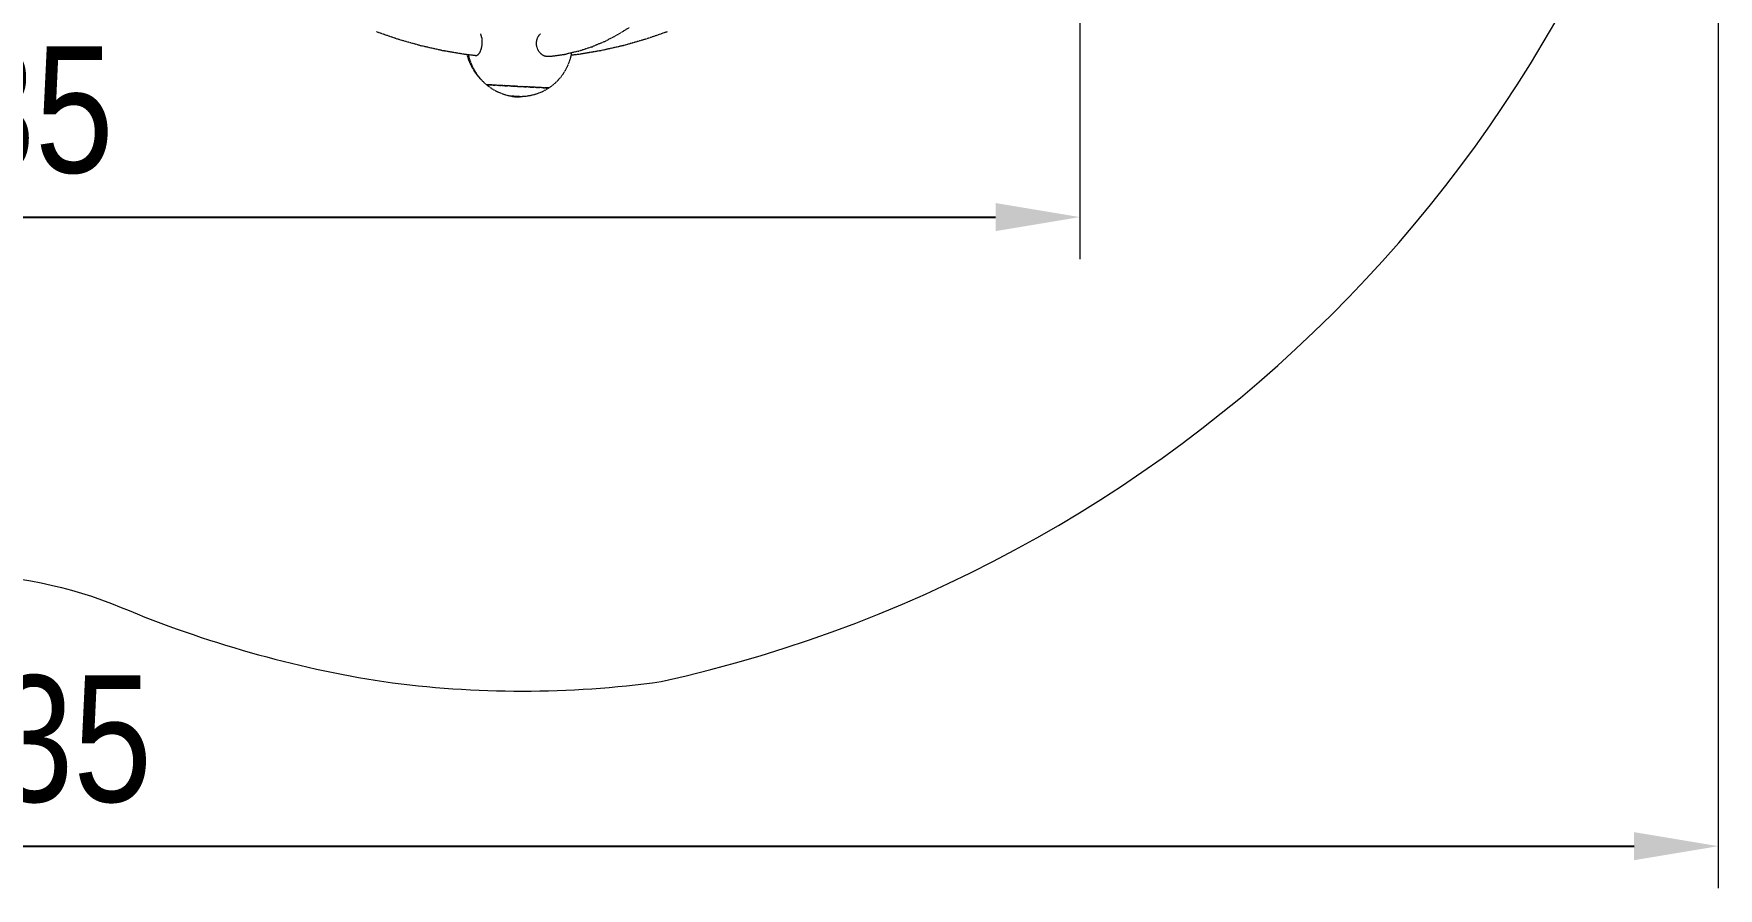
# Model space of a CAD drawing. Header units: millimetres. Extents: x -4710 to 4801, y -2494 to 3533.
# Drawn here: x 801 to 4801, y -2494 to -465 of the extents above; entities that cross this region are included whole.
import ezdxf

# ---------------------------------------------------------------- set-up
doc = ezdxf.new("R2010")
doc.units = ezdxf.units.MM
doc.linetypes.add('HIDDEN', pattern=[1.905, 1.27, -0.635])
for name, color, linetype in [('DIKOM_ЗОНА', 90, 'Continuous'), ('DIKOM_ОБЪЕКТ', 7, 'Continuous'), ('DIKOM_РАЗМЕР_ЗОНА', 7, 'Continuous'), ('DIKOM_РАЗМЕР_ОБЪЕКТА', 7, 'Continuous')]:
    doc.layers.add(name, color=color, linetype=linetype)
doc.styles.add('style1', font='arialbd.ttf', dxfattribs={"width": 0.8})
doc.dimstyles.new('1-50', dxfattribs={"dimtxt": 300, "dimasz": 200, "dimexe": 100, "dimexo": 0, "dimgap": 100, "dimtad": 1, "dimtxsty": 'style1', "dimcen": 200, "dimclrd": 7, "dimclre": 7, "dimclrt": 7, "dimadec": 1, "dimazin": 2, "dimtfac": 1, "dimtmove": 0, "dimatfit": 2, "dimfxl": 0, "dimlwd": 25, "dimlwe": 18, "dimarcsym": 0})

# ---------------------------------------------------------------- blocks, each defined once
blk = doc.blocks.new('*D0')
at = {"layer": 'Defpoints', "color": 0, "transparency": 16777216}
for p in [(-2049.2, 763.9), (3285.4, 750.1), (3285.4, -900.8)]:
    blk.add_point(p, dxfattribs=at)
at = {"layer": 'DIKOM_РАЗМЕР_ОБЪЕКТА', "color": 7, "lineweight": 18, "transparency": 16777216}
for p, q in [((-2049.2, 763.9), (-2049.2, -1000.8)), ((3285.4, 750.1), (3285.4, -1000.8))]:
    blk.add_line(p, q, dxfattribs=at)
at = {"layer": 'DIKOM_РАЗМЕР_ОБЪЕКТА', "color": 7, "lineweight": 25, "transparency": 16777216}
blk.add_line((-1849.2, -900.8), (3085.4, -900.8), dxfattribs=at)
at = {"layer": 'DIKOM_РАЗМЕР_ОБЪЕКТА', "color": 7, "transparency": 16777216}
for points in [[(-1849.2, -867.5), (-1849.2, -934.2), (-2049.2, -900.8)], [(3085.4, -867.5), (3085.4, -934.2), (3285.4, -900.8)]]:
    blk.add_solid(points, dxfattribs=at)
at = {"layer": 'DIKOM_РАЗМЕР_ОБЪЕКТА', "color": 7, "transparency": 16777216, "insert": (618.1, -647.6), "char_height": 300, "attachment_point": 5, "style": 'style1'}
blk.add_mtext('{\\fArial|b0|i0|c204|p34;5335}', dxfattribs=at)
blk = doc.blocks.new('*D2')
at = {"layer": 'Defpoints', "color": 0, "transparency": 16777216}
for p in [(-3555.3, 756.3), (4801.3, 756.3), (4801.3, -2394.4)]:
    blk.add_point(p, dxfattribs=at)
at = {"layer": 'DIKOM_РАЗМЕР_ЗОНА', "color": 7, "lineweight": 18, "transparency": 16777216}
for p, q in [((-3555.3, 756.3), (-3555.3, -2494.4)), ((4801.3, 756.3), (4801.3, -2494.4))]:
    blk.add_line(p, q, dxfattribs=at)
at = {"layer": 'DIKOM_РАЗМЕР_ЗОНА', "color": 7, "lineweight": 25, "transparency": 16777216}
blk.add_line((-3355.3, -2394.4), (4601.3, -2394.4), dxfattribs=at)
at = {"layer": 'DIKOM_РАЗМЕР_ЗОНА', "color": 7, "transparency": 16777216}
for points in [[(-3355.3, -2361.1), (-3355.3, -2427.8), (-3555.3, -2394.4)], [(4601.3, -2361.1), (4601.3, -2427.8), (4801.3, -2394.4)]]:
    blk.add_solid(points, dxfattribs=at)
at = {"layer": 'DIKOM_РАЗМЕР_ЗОНА', "color": 7, "transparency": 16777216, "insert": (709.1, -2141.2), "char_height": 300, "attachment_point": 5, "style": 'style1'}
blk.add_mtext('{\\fArial|b0|i0|c204|p34;8335}', dxfattribs=at)

msp = doc.modelspace()

# ---------------------------------------------------------------- linework, layer by layer
at = {"layer": 'DIKOM_ЗОНА', "color": 3, "lineweight": 15}
msp.add_lwpolyline([(4784.014, 570.156, 0.09387458), (4783.602, 942.374, 0.29958044), (2291.139, 3510.482, 0.06874239), (1632.505, 3510.482, 0.06059), (1009.06, 3334.362, -0.20081277), (236.945, 3334.362, 0.06059), (-386.5, 3510.482, 0.06874239), (-1045.134, 3510.482, 0.29958044), (-3537.597, 942.374, 0.09387458), (-3538.009, 570.156, 0.30023222), (-1045.134, -2003.615, 0.06874239), (-386.5, -2003.615, 0.06059), (236.945, -1827.494, -0.20081277), (1009.06, -1827.494, 0.06059), (1632.505, -2003.615, 0.06874239), (2291.139, -2003.615, 0.30023222)], format="xyb", close=True, dxfattribs=at)
at = {"layer": 'DIKOM_ОБЪЕКТ', "color": 7, "linetype": 'HIDDEN', "lineweight": 15}
for p, q in [((1666.404, -478.733), (1615.085, -461.05)), ((1718.403, -493.533), (1666.404, -478.733)), ((1861.988, -465.486), (1862.33, -466.175)), ((1862.574, -466.629), (1862.33, -466.175)), ((1862.911, -467.42), (1862.574, -466.629)), ((1863.439, -468.66), (1862.911, -467.42)), ((1863.72, -469.515), (1863.439, -468.66)), ((1864.156, -470.838), (1863.72, -469.515)), ((1864.302, -471.44), (1864.155, -470.838)), ((1864.376, -471.747), (1864.302, -471.44)), ((1864.612, -472.714), (1864.376, -471.747)), ((1864.737, -473.146), (1864.612, -472.714)), ((1864.826, -473.568), (1864.737, -473.146)), ((1864.827, -473.569), (1864.953, -474.11)), ((1864.953, -474.11), (1865.297, -475.579)), ((1865.297, -475.579), (1865.458, -476.589)), ((1865.458, -476.589), (1865.698, -478.103)), ((1865.791, -479.147), (1865.698, -478.103)), ((1865.997, -480.704), (1865.799, -479.232)), ((1996.229, -480.289), (1996.41, -479.621)), ((1996.41, -479.621), (1996.653, -478.624)), ((1996.652, -478.624), (1996.924, -477.82)), ((1996.924, -477.82), (1997.415, -476.368)), ((1997.469, -476.208), (1997.809, -475.435)), ((1997.809, -475.435), (1998.489, -473.887)), ((1998.489, -473.887), (1998.798, -473.327)), ((1998.889, -473.153), (1999.402, -472.175)), ((1999.402, -472.175), (1999.659, -471.683)), ((1999.66, -471.683), (2000.109, -470.991)), ((2000.109, -470.991), (2000.484, -470.412)), ((2000.484, -470.412), (2000.99, -469.611)), ((2000.989, -469.611), (2001.485, -468.966)), ((2001.485, -468.966), (2001.795, -468.564)), ((2001.795, -468.564), (2002.471, -467.686)), ((2002.471, -467.686), (2002.943, -467.18)), ((2003.02, -467.094), (2004.08, -465.923)), ((2004.08, -465.923), (2004.564, -465.483)), ((2187.099, -468.446), (2158.64, -483.228)), ((2215.186, -451.051), (2187.099, -468.446)), ((2253.967, -478.718), (2201.968, -493.517)), ((2305.285, -461.035), (2253.967, -478.718)), ((1719.672, -493.878), (1718.403, -493.533)), ((1772.244, -505.763), (1719.672, -493.878)), ((1825.252, -514.7), (1772.244, -505.763)), ((1849.235, -517.385), (1825.252, -514.7)), ((1831.002, -516.812), (1830.665, -515.306)), ((1832.625, -522.688), (1831.002, -516.812)), ((1834.154, -515.697), (1834.227, -516.107)), ((1835.697, -522.408), (1834.227, -516.107)), ((1849.233, -517.385), (1849.917, -517.444)), ((1849.917, -517.444), (1850.385, -517.484)), ((1850.648, -517.481), (1851.244, -517.429)), ((1851.244, -517.429), (1851.856, -517.375)), ((1851.857, -517.375), (1852.575, -517.173)), ((1852.575, -517.173), (1852.887, -517.085)), ((1852.887, -517.085), (1853.164, -517.008)), ((1853.164, -517.008), (1853.409, -516.89)), ((1853.518, -516.838), (1853.893, -516.676)), ((1853.893, -516.676), (1854.511, -516.409)), ((1854.511, -516.409), (1855.233, -515.949)), ((1855.233, -515.949), (1855.817, -515.575)), ((1855.889, -515.512), (1856.493, -514.984)), ((1856.493, -514.984), (1856.765, -514.746)), ((1856.765, -514.746), (1857.062, -514.512)), ((1857.062, -514.512), (1857.745, -513.801)), ((1857.745, -513.801), (1858.056, -513.479)), ((1858.056, -513.479), (1858.293, -513.233)), ((1858.293, -513.233), (1858.917, -512.401)), ((1858.917, -512.401), (1859.412, -511.741)), ((1859.412, -511.741), (1859.769, -511.137)), ((1859.769, -511.136), (1859.933, -510.88)), ((1860.075, -510.66), (1860.5, -510.055)), ((1860.5, -510.055), (1861.089, -509.009)), ((1861.089, -509.009), (1861.55, -508.192)), ((1861.55, -508.192), (1861.724, -507.805)), ((1861.724, -507.805), (1862.066, -507.044)), ((1862.066, -507.044), (1862.464, -506.156)), ((1862.464, -506.156), (1862.898, -504.923)), ((1862.902, -504.911), (1863.199, -504.173)), ((1863.199, -504.173), (1863.281, -503.968)), ((1863.281, -503.968), (1863.641, -502.827)), ((1863.704, -502.646), (1864.044, -501.651)), ((1864.045, -501.651), (1864.407, -500.258)), ((1864.407, -500.258), (1864.481, -499.973)), ((1864.481, -499.973), (1864.678, -499.217)), ((1864.678, -499.217), (1864.793, -498.594)), ((1864.793, -498.594), (1864.987, -497.763)), ((1864.987, -497.763), (1865.237, -496.692)), ((1865.237, -496.692), (1865.481, -495.188)), ((1865.491, -495.125), (1865.66, -494.089)), ((1865.66, -494.089), (1865.808, -492.541)), ((1865.808, -492.541), (1865.842, -492.187)), ((1865.842, -492.187), (1865.951, -491.432)), ((1865.951, -491.432), (1866.073, -489.862)), ((1866.07, -481.783), (1865.997, -480.704)), ((1866.111, -482.389), (1866.07, -481.783)), ((1866.073, -489.862), (1866.107, -489.429)), ((1866.107, -489.429), (1866.16, -488.746)), ((1866.176, -483.359), (1866.111, -482.389)), ((1866.16, -488.746), (1866.183, -487.158)), ((1866.18, -484.457), (1866.177, -483.359)), ((1866.184, -485.728), (1866.18, -484.457)), ((1866.183, -487.158), (1866.199, -486.043)), ((1866.199, -486.043), (1866.184, -485.728)), ((1995.2, -488.886), (1995.231, -488.014)), ((1995.282, -490.629), (1995.2, -488.886)), ((1995.231, -488.014), (1995.263, -487.125)), ((1995.263, -487.125), (1995.294, -486.269)), ((1995.324, -491.502), (1995.282, -490.629)), ((1995.294, -486.269), (1995.324, -486.02)), ((1995.324, -486.02), (1995.382, -485.407)), ((1995.456, -492.502), (1995.324, -491.503)), ((1995.382, -485.407), (1995.545, -483.674)), ((1995.533, -493.231), (1995.456, -492.503)), ((1995.625, -494.1), (1995.533, -493.231)), ((1995.545, -483.674), (1995.698, -482.824)), ((1995.69, -494.439), (1995.625, -494.1)), ((1995.951, -495.799), (1995.69, -494.439)), ((1995.698, -482.824), (1995.977, -481.277)), ((1996.116, -496.658), (1995.951, -495.799)), ((1996.005, -481.119), (1996.229, -480.289)), ((1996.584, -498.316), (1996.116, -496.658)), ((1996.791, -499.049), (1996.584, -498.316)), ((1997.38, -500.76), (1996.818, -499.157)), ((1997.667, -501.579), (1997.38, -500.76)), ((1998.363, -503.115), (1997.668, -501.579)), ((1998.721, -503.904), (1998.363, -503.115)), ((1999.268, -504.873), (1998.72, -503.904)), ((1999.268, -504.873), (1999.536, -505.362)), ((1999.536, -505.362), (1999.701, -505.664)), ((1999.935, -506.115), (1999.701, -505.664)), ((2000.814, -507.484), (1999.935, -506.115)), ((2001.271, -508.197), (2000.814, -507.484)), ((2002.262, -509.465), (2001.272, -508.197)), ((2002.784, -510.131), (2002.263, -509.465)), ((2002.784, -510.131), (2003.88, -511.289)), ((2003.88, -511.289), (2004.459, -511.902)), ((2004.543, -511.976), (2004.978, -512.369)), ((2005.6, -512.944), (2004.978, -512.369)), ((2006.201, -513.5), (2005.6, -512.944)), ((2007.415, -514.418), (2006.201, -513.5)), ((2008.068, -514.911), (2007.415, -514.418)), ((2008.068, -514.911), (2009.359, -515.697)), ((2009.359, -515.697), (2009.841, -515.99)), ((2009.841, -515.99), (2010.053, -516.123)), ((2010.052, -516.123), (2011.367, -516.773)), ((2011.367, -516.773), (2012.087, -517.129)), ((2012.087, -517.129), (2013.457, -517.638)), ((2013.457, -517.638), (2013.996, -517.839)), ((2013.996, -517.839), (2014.213, -517.92)), ((2014.214, -517.92), (2015.178, -518.168)), ((2015.178, -518.168), (2015.615, -518.285)), ((2015.615, -518.285), (2016.378, -518.489)), ((2016.378, -518.489), (2017.779, -518.71)), ((2017.779, -518.71), (2018.567, -518.834)), ((2018.571, -518.834), (2019.992, -518.908)), ((2019.994, -518.908), (2020.528, -518.936)), ((2020.528, -518.936), (2020.788, -518.95)), ((2020.79, -518.95), (2031.457, -518.457)), ((2031.457, -518.457), (2033.642, -518.351)), ((2033.642, -518.351), (2063.036, -514.27)), ((2063.036, -514.27), (2065.271, -513.938)), ((2094.532, -507.148), (2065.271, -513.938)), ((2077.136, -516.15), (2075.664, -522.45)), ((2095.122, -514.692), (2077.003, -516.721)), ((2078.065, -510.969), (2077.136, -516.15)), ((2094.532, -507.148), (2096.709, -506.593)), ((2148.129, -505.755), (2095.122, -514.692)), ((2125.769, -497.113), (2096.709, -506.593)), ((2125.769, -497.113), (2127.863, -496.346)), ((2156.656, -484.198), (2127.863, -496.346)), ((2200.7, -493.871), (2148.129, -505.755)), ((2156.656, -484.198), (2158.64, -483.228)), ((2201.968, -493.517), (2200.7, -493.871)), ((1834.534, -528.438), (1832.625, -522.688)), ((1836.724, -534.146), (1834.534, -528.438)), ((1837.493, -528.623), (1835.697, -522.408)), ((1839.19, -539.71), (1836.724, -534.146)), ((1839.612, -534.737), (1837.493, -528.623)), ((1839.19, -539.71), (1841.925, -545.123)), ((1842.046, -540.731), (1839.612, -534.737)), ((1841.925, -545.123), (1844.925, -550.442)), ((1844.789, -546.591), (1842.046, -540.731)), ((1847.834, -552.299), (1844.789, -546.591)), ((1848.18, -555.584), (1844.925, -550.442)), ((1851.173, -557.841), (1847.834, -552.299)), ((1851.641, -560.465), (1848.18, -555.584)), ((1854.797, -563.201), (1851.173, -557.841)), ((1851.641, -558.549), (1851.641, -559.519)), ((1851.641, -559.571), (1851.641, -558.675)), ((1851.641, -559.519), (1851.641, -560.158)), ((1851.641, -560.17), (1851.641, -559.571)), ((1851.791, -558.754), (1851.791, -558.959)), ((1851.791, -559.283), (1851.791, -558.776)), ((1851.791, -558.824), (1851.791, -559.322)), ((1851.791, -559.811), (1851.791, -558.954)), ((1851.791, -558.959), (1851.791, -559.815)), ((1851.791, -559.283), (1851.791, -559.719)), ((1851.791, -559.749), (1851.791, -559.322)), ((1851.791, -560.079), (1851.791, -559.719)), ((1851.791, -559.749), (1851.791, -560.105)), ((1851.791, -560.328), (1851.791, -559.811)), ((1851.791, -559.815), (1851.791, -560.331)), ((2060.176, -557.878), (2056.55, -563.236)), ((2063.517, -552.337), (2060.176, -557.878)), ((2066.564, -546.63), (2063.517, -552.337)), ((2069.31, -540.771), (2066.564, -546.63)), ((2071.745, -534.778), (2069.31, -540.771)), ((2073.866, -528.665), (2071.745, -534.778)), ((2075.664, -522.45), (2073.866, -528.665)), ((1851.641, -560.158), (1851.641, -560.464)), ((1851.641, -560.465), (1851.641, -560.17)), ((1851.791, -560.079), (1851.791, -560.365)), ((1851.791, -560.385), (1851.791, -560.105)), ((1851.791, -560.572), (1851.791, -560.365)), ((1851.791, -560.746), (1855.593, -565.6)), ((1858.695, -568.365), (1854.797, -563.201)), ((1855.593, -565.6), (1859.836, -570.485)), ((1862.857, -573.318), (1858.695, -568.365)), ((1864.328, -575.141), (1859.836, -570.485)), ((1867.271, -578.048), (1862.857, -573.318)), ((1866.119, -576.813), (1864.328, -575.141)), ((1871.927, -582.541), (1867.271, -578.048)), ((1871.927, -582.541), (1876.576, -586.591)), ((1876.956, -586.611), (1876.749, -586.6)), ((1876.749, -586.6), (1876.956, -586.611)), ((1876.764, -586.752), (1881.726, -590.624)), ((1876.909, -586.609), (1876.765, -586.752)), ((1877.071, -586.768), (1876.765, -586.752)), ((1877.31, -586.63), (1876.909, -586.609)), ((1877.241, -586.626), (1876.956, -586.611)), ((1877.425, -586.636), (1877.071, -586.768)), ((1877.709, -586.801), (1877.071, -586.768)), ((1877.241, -586.626), (1877.602, -586.645)), ((1878.036, -586.668), (1877.602, -586.645)), ((1878.677, -586.852), (1877.709, -586.801)), ((1878.036, -586.668), (1878.543, -586.695)), ((1879.121, -586.725), (1878.543, -586.695)), ((1879.975, -586.92), (1878.677, -586.852)), ((1879.121, -586.725), (1879.766, -586.759)), ((1880.48, -586.796), (1879.766, -586.759)), ((1881.571, -587.003), (1879.975, -586.92)), ((1880.48, -586.796), (1881.268, -586.837)), ((1881.268, -586.837), (1882.13, -586.883)), ((1883.423, -587.1), (1881.571, -587.003)), ((1881.726, -590.624), (1886.912, -594.279)), ((1882.351, -586.894), (1882.13, -586.883)), ((1883.066, -586.932), (1882.13, -586.883)), ((1883.066, -586.932), (1884.072, -586.984)), ((1885.549, -587.212), (1883.423, -587.1)), ((1884.998, -587.033), (1884.072, -586.984)), ((1885.149, -587.041), (1884.072, -586.984)), ((1884.998, -587.033), (1884.296, -586.996)), ((1885.805, -587.075), (1884.998, -587.033)), ((1885.747, -587.072), (1884.998, -587.033)), ((1885.149, -587.041), (1885.618, -587.065)), ((1887.975, -587.339), (1885.549, -587.212)), ((1887.449, -587.161), (1885.749, -587.072)), ((1886.037, -587.087), (1886.293, -587.1)), ((1886.547, -587.114), (1886.293, -587.1)), ((1886.912, -594.279), (1892.237, -597.661)), ((1887.502, -587.164), (1887.105, -587.143)), ((1889.285, -587.257), (1887.502, -587.164)), ((1887.502, -587.164), (1888.61, -587.222)), ((1890.659, -587.48), (1887.975, -587.339)), ((1888.877, -587.236), (1888.048, -587.193)), ((1888.866, -587.235), (1890.111, -587.301)), ((1890.315, -587.312), (1890.111, -587.301)), ((1890.918, -587.343), (1890.111, -587.301)), ((1893.55, -587.631), (1890.659, -587.48)), ((1892.957, -587.45), (1891.204, -587.358)), ((1892.237, -597.661), (1897.807, -600.769)), ((1892.393, -587.42), (1892.987, -587.452)), ((1894.533, -587.532), (1892.987, -587.452)), ((1893.243, -587.465), (1892.987, -587.452)), ((1895.499, -587.583), (1893.242, -587.465)), ((1893.54, -587.481), (1893.243, -587.465)), ((1893.55, -587.631), (1896.646, -587.794)), ((1895.16, -587.565), (1893.578, -587.482)), ((1894.866, -587.55), (1896.145, -587.617)), ((1896.333, -587.627), (1895.27, -587.571)), ((1896.145, -587.617), (1897.779, -587.702)), ((1899.948, -587.967), (1896.646, -587.794)), ((1903.437, -588.149), (1899.948, -587.967)), ((1907.107, -588.342), (1903.437, -588.149)), ((1905.939, -588.13), (1907.04, -588.188)), ((1907.887, -588.232), (1906.33, -588.151)), ((1907.446, -588.209), (1907.04, -588.188)), ((1910.937, -588.542), (1907.107, -588.342)), ((1908.219, -588.25), (1907.887, -588.232)), ((1909.06, -588.294), (1908.156, -588.247)), ((1909.383, -588.311), (1909.06, -588.294)), ((1909.06, -588.294), (1910.486, -588.368)), ((1910.842, -588.387), (1911.146, -588.403)), ((1914.889, -588.75), (1910.937, -588.542)), ((1913.37, -588.52), (1914.203, -588.563)), ((1914.642, -588.586), (1915.468, -588.63)), ((1918.946, -588.962), (1914.889, -588.75)), ((1915.996, -588.658), (1917.823, -588.753)), ((1917.823, -588.753), (1920.119, -588.873)), ((1919.1, -588.82), (1918.693, -588.799)), ((1923.107, -589.18), (1918.946, -588.962)), ((1921.004, -588.92), (1919.348, -588.833)), ((1920.119, -588.873), (1920.413, -588.889)), ((1920.588, -588.898), (1921.776, -588.96)), ((1922.594, -589.003), (1921.004, -588.92)), ((1921.956, -588.97), (1922.43, -588.994)), ((1922.107, -588.977), (1922.599, -589.003)), ((1922.701, -589.009), (1923.35, -589.043)), ((1927.34, -589.402), (1923.107, -589.18)), ((1923.431, -589.047), (1923.156, -589.033)), ((1923.4, -589.045), (1923.789, -589.066)), ((1924.471, -589.102), (1924.743, -589.116)), ((1925.55, -589.158), (1924.743, -589.116)), ((1924.743, -589.116), (1926.001, -589.182)), ((1931.752, -589.633), (1927.34, -589.402)), ((1931.393, -589.464), (1931.631, -589.477)), ((1932.257, -589.509), (1931.574, -589.474)), ((1931.631, -589.477), (1933.941, -589.598)), ((1936.388, -589.876), (1931.752, -589.633)), ((1932.973, -589.547), (1932.282, -589.511)), ((1933.941, -589.598), (1936.264, -589.719)), ((1936.264, -589.719), (1937.239, -589.771)), ((1941.084, -590.122), (1936.388, -589.876)), ((1940.377, -589.935), (1937.161, -589.766)), ((1938.991, -589.862), (1937.274, -589.773)), ((1939.176, -589.872), (1938.302, -589.826)), ((1939.079, -589.867), (1938.599, -589.842)), ((1940.163, -589.924), (1938.787, -589.852)), ((1938.953, -589.861), (1940.951, -589.965)), ((1940.537, -589.944), (1939.609, -589.895)), ((1940.654, -589.95), (1940.377, -589.935)), ((1945.556, -590.207), (1940.951, -589.965)), ((1940.951, -589.965), (1941.892, -590.014)), ((1941.084, -590.122), (1945.761, -590.368)), ((1943.096, -590.078), (1941.304, -589.984)), ((1942.539, -590.048), (1943.313, -590.089)), ((1943.313, -590.089), (1944.402, -590.146)), ((1944.383, -590.145), (1944.034, -590.127)), ((1945.015, -590.178), (1945.689, -590.214)), ((1945.689, -590.214), (1948.077, -590.339)), ((1950.429, -590.612), (1945.761, -590.368)), ((1950.479, -590.465), (1948.077, -590.339)), ((1948.788, -590.376), (1950.437, -590.463)), ((1950.429, -590.612), (1955.197, -590.862)), ((1950.437, -590.463), (1952.804, -590.587)), ((1950.437, -590.463), (1952.025, -590.545)), ((1952.99, -590.596), (1955.479, -590.727)), ((1953.756, -590.636), (1954.723, -590.687)), ((1954.058, -590.652), (1955.776, -590.742)), ((1954.061, -590.652), (1955.789, -590.743)), ((1954.095, -590.654), (1955.95, -590.751)), ((1954.106, -590.654), (1955.481, -590.727)), ((1954.434, -590.672), (1954.847, -590.693)), ((1955.197, -590.862), (1960.025, -591.115)), ((1956.038, -590.756), (1955.479, -590.727)), ((1956.188, -590.764), (1956.813, -590.796)), ((1964.93, -591.372), (1960.025, -591.115)), ((1964.376, -591.193), (1964.94, -591.222)), ((1969.809, -591.628), (1964.93, -591.372)), ((1965.22, -591.237), (1965.432, -591.248)), ((1965.258, -591.239), (1965.56, -591.255)), ((1967.397, -591.351), (1967.839, -591.374)), ((1967.839, -591.374), (1970.222, -591.499)), ((1974.44, -591.871), (1969.809, -591.628)), ((1969.935, -591.484), (1970.222, -591.499)), ((1970.222, -591.499), (1970.972, -591.539)), ((1971.291, -591.555), (1970.738, -591.526)), ((1970.947, -591.537), (1971.204, -591.55)), ((1971.182, -591.549), (1971.655, -591.574)), ((1972.891, -591.639), (1971.886, -591.586)), ((1973.681, -591.68), (1973.175, -591.654)), ((1973.519, -591.672), (1974.096, -591.702)), ((1974.311, -591.714), (1974.768, -591.737)), ((1978.881, -592.103), (1974.44, -591.871)), ((1975.553, -591.779), (1977.252, -591.868)), ((1976.888, -591.849), (1977.252, -591.868)), ((1977.252, -591.868), (1977.796, -591.896)), ((1978.336, -591.925), (1979.583, -591.99)), ((1979.789, -592.001), (1978.701, -591.944)), ((1978.74, -591.946), (1984.346, -592.239)), ((1988.617, -592.463), (1978.759, -591.946)), ((1983.243, -592.332), (1978.881, -592.103)), ((1979.093, -591.964), (1981.898, -592.111)), ((1979.583, -591.99), (1981.898, -592.111)), ((1981.136, -592.071), (1979.841, -592.004)), ((1981.898, -592.111), (1984.187, -592.231)), ((1987.489, -592.555), (1983.243, -592.332)), ((1984.346, -592.239), (1983.494, -592.195)), ((1984.187, -592.231), (1986.438, -592.349)), ((1988.621, -592.463), (1984.346, -592.239)), ((1986.438, -592.349), (1988.641, -592.464)), ((1991.555, -592.767), (1987.489, -592.555)), ((1988.897, -592.478), (1988.641, -592.464)), ((1991.14, -592.596), (1991.444, -592.612)), ((1995.43, -592.97), (1991.555, -592.767)), ((1991.868, -592.634), (1992.857, -592.686)), ((1991.876, -592.634), (1992.929, -592.69)), ((1991.911, -592.636), (1992.857, -592.686)), ((1992.089, -592.645), (1992.857, -592.686)), ((1992.283, -592.656), (1992.857, -592.686)), ((1992.857, -592.686), (1993.072, -592.697)), ((1992.929, -592.69), (1994.943, -592.795)), ((1994.415, -592.767), (1994.849, -592.79)), ((1994.849, -592.79), (1996.762, -592.89)), ((1995.016, -592.798), (1995.445, -592.821)), ((1995.209, -592.809), (1995.624, -592.831)), ((1999.088, -593.162), (1995.43, -592.97)), ((1996.762, -592.89), (1997.432, -592.925)), ((2002.515, -593.342), (1999.088, -593.162)), ((2000.419, -593.082), (1999.282, -593.022)), ((2000.057, -593.063), (2000.419, -593.082)), ((2000.419, -593.082), (2000.762, -593.1)), ((2001.726, -593.15), (2002.16, -593.173)), ((2002.16, -593.173), (2002.669, -593.199)), ((2005.709, -593.509), (2002.515, -593.342)), ((2008.658, -593.664), (2005.709, -593.509)), ((2006.368, -593.393), (2006.003, -593.374)), ((2006.665, -593.409), (2006.396, -593.395)), ((2007.301, -593.442), (2008.461, -593.503)), ((2011.369, -593.806), (2008.658, -593.664)), ((2011.234, -593.648), (2012.577, -593.719)), ((2013.847, -593.936), (2011.369, -593.806)), ((2011.861, -593.682), (2012.577, -593.719)), ((2013.276, -593.756), (2012.577, -593.719)), ((2013.402, -593.762), (2014.27, -593.808)), ((2013.807, -593.783), (2013.487, -593.767)), ((2019.038, -597.673), (2013.733, -600.655)), ((2013.807, -593.783), (2014.159, -593.802)), ((2013.847, -593.936), (2016.064, -594.052)), ((2014.432, -593.816), (2014.975, -593.845)), ((2014.642, -593.827), (2014.975, -593.845)), ((2014.689, -593.83), (2014.975, -593.845)), ((2014.975, -593.845), (2016.078, -593.902)), ((2015.806, -593.888), (2016.078, -593.902)), ((2017.99, -594.153), (2016.064, -594.052)), ((2017.115, -593.957), (2016.078, -593.902)), ((2017.115, -593.957), (2018.085, -594.008)), ((2017.8, -593.993), (2018.085, -594.008)), ((2019.664, -594.24), (2017.99, -594.153)), ((2018.393, -594.024), (2018.085, -594.008)), ((2018.987, -594.055), (2018.536, -594.031)), ((2018.751, -594.042), (2019.878, -594.102)), ((2018.765, -594.043), (2021.403, -594.181)), ((2018.881, -594.049), (2019.878, -594.102)), ((2018.987, -594.055), (2019.819, -594.098)), ((2024.094, -594.472), (2019.038, -597.673)), ((2021.118, -594.317), (2019.664, -594.24)), ((2020.409, -594.13), (2019.819, -594.098)), ((2019.878, -594.102), (2021.403, -594.181)), ((2020.58, -594.138), (2021.271, -594.175)), ((2020.996, -594.16), (2021.271, -594.175)), ((2022.306, -594.379), (2021.118, -594.317)), ((2021.271, -594.175), (2021.899, -594.207)), ((2021.403, -594.181), (2022.598, -594.244)), ((2021.404, -594.181), (2022.463, -594.237)), ((2021.839, -594.205), (2023.387, -594.286)), ((2022.463, -594.237), (2021.899, -594.207)), ((2021.985, -594.212), (2023.452, -594.289)), ((2023.452, -594.289), (2021.986, -594.212)), ((2023.201, -594.426), (2022.306, -594.379)), ((2022.463, -594.237), (2022.96, -594.263)), ((2022.598, -594.244), (2023.452, -594.289)), ((2023.387, -594.286), (2022.96, -594.263)), ((2023.799, -594.457), (2023.201, -594.426)), ((2023.387, -594.286), (2023.742, -594.304)), ((2023.41, -594.287), (2024.137, -594.325)), ((2024.137, -594.325), (2023.41, -594.287)), ((2023.452, -594.289), (2023.967, -594.316)), ((2023.468, -594.29), (2024.336, -594.335)), ((2023.601, -594.297), (2024.344, -594.336)), ((2024.021, -594.319), (2023.742, -594.304)), ((2024.094, -594.472), (2023.799, -594.457)), ((2024.382, -594.337), (2029.429, -590.795)), ((2029.429, -590.795), (2034.528, -586.813)), ((2039.414, -582.571), (2034.528, -586.813)), ((2044.07, -578.08), (2039.414, -582.571)), ((2048.487, -573.351), (2044.07, -578.08)), ((2052.651, -568.399), (2048.487, -573.351)), ((2056.55, -563.236), (2052.651, -568.399)), ((1897.807, -600.769), (1903.456, -603.585)), ((1903.456, -603.585), (1909.313, -606.11)), ((1909.313, -606.11), (1915.227, -608.33)), ((1915.227, -608.33), (1921.281, -610.245)), ((1921.281, -610.245), (1927.438, -611.848)), ((1927.438, -611.848), (1933.639, -613.133)), ((1933.639, -613.133), (1937.489, -613.765)), ((1937.406, -613.351), (1939.357, -613.626)), ((1937.425, -612.997), (1937.408, -613.274)), ((1937.496, -613.722), (1937.422, -614.22)), ((1937.447, -612.56), (1937.425, -612.997)), ((1937.429, -614.262), (1937.873, -614.326)), ((1937.478, -613.763), (1937.44, -614.016)), ((1940.58, -614.687), (1937.873, -614.326)), ((1938.254, -614.23), (1938.048, -614.211)), ((1938.314, -613.735), (1938.112, -613.716)), ((1938.482, -614.253), (1938.254, -614.23)), ((1938.538, -613.757), (1938.314, -613.735)), ((1938.733, -614.28), (1938.482, -614.253)), ((1938.787, -613.784), (1938.538, -613.757)), ((1939.001, -614.31), (1938.733, -614.28)), ((1939.357, -613.626), (1941.312, -613.87)), ((1941.255, -614.083), (1939.946, -613.922)), ((1940.08, -614.442), (1941.415, -614.603)), ((1940.58, -614.687), (1943.379, -614.996)), ((1942.563, -614.227), (1941.255, -614.083)), ((1941.312, -613.87), (1942.617, -614.015)), ((1942.179, -614.688), (1941.415, -614.603)), ((1942.944, -614.769), (1942.179, -614.688)), ((1942.777, -614.25), (1942.563, -614.227)), ((1942.617, -614.015), (1943.925, -614.147)), ((1942.777, -614.25), (1943.396, -614.313)), ((1942.944, -614.769), (1943.71, -614.846)), ((1944.174, -614.388), (1943.396, -614.313)), ((1946.184, -615.241), (1943.487, -615.006)), ((1943.487, -615.006), (1944.333, -615.07)), ((1943.514, -615.008), (1945.463, -615.156)), ((1943.593, -615.012), (1945.365, -615.148)), ((1944.479, -614.917), (1943.71, -614.846)), ((1943.726, -615.019), (1946.173, -615.212)), ((1943.909, -615.028), (1946.362, -615.227)), ((1943.925, -614.147), (1945.236, -614.265)), ((1944.142, -615.041), (1946.919, -615.274)), ((1944.887, -614.453), (1944.174, -614.388)), ((1944.421, -615.055), (1947.377, -615.314)), ((1945.254, -614.985), (1944.479, -614.917)), ((1944.745, -615.072), (1947.462, -615.322)), ((1945.401, -614.497), (1944.887, -614.453)), ((1945.236, -614.265), (1946.548, -614.368)), ((1946.029, -615.048), (1945.254, -614.985)), ((1945.401, -614.497), (1945.924, -614.538)), ((1946.457, -614.579), (1945.924, -614.538)), ((1946.548, -615.087), (1946.029, -615.048)), ((1946.184, -615.241), (1947.537, -615.329)), ((1947.006, -614.619), (1946.457, -614.579)), ((1947.861, -614.458), (1946.548, -614.368)), ((1947.066, -615.124), (1946.548, -615.087)), ((1947.553, -614.656), (1947.006, -614.619)), ((1947.586, -615.158), (1947.066, -615.124)), ((1948.102, -614.69), (1947.553, -614.656)), ((1948.102, -615.191), (1947.586, -615.158)), ((1949.175, -614.534), (1947.861, -614.458)), ((1949.11, -615.43), (1948.063, -615.369)), ((1948.636, -614.722), (1948.102, -614.69)), ((1948.102, -615.191), (1948.617, -615.221)), ((1949.11, -615.43), (1948.105, -615.371)), ((1948.979, -615.422), (1948.297, -615.384)), ((1949.11, -615.43), (1948.331, -615.386)), ((1948.984, -615.423), (1948.457, -615.393)), ((1949.11, -615.43), (1948.486, -615.395)), ((1948.829, -615.414), (1948.539, -615.398)), ((1949.11, -615.43), (1948.613, -615.402)), ((1949.138, -615.25), (1948.617, -615.221)), ((1949.164, -614.751), (1948.636, -614.722)), ((1949.11, -615.43), (1948.745, -615.41)), ((1949.11, -615.43), (1948.827, -615.414)), ((1949.11, -615.43), (1948.829, -615.414)), ((1949.11, -615.43), (1948.835, -615.415)), ((1949.11, -615.43), (1948.836, -615.415)), ((1949.128, -615.431), (1952.049, -615.549)), ((1949.731, -615.279), (1949.138, -615.25)), ((1949.806, -614.783), (1949.164, -614.751)), ((1949.175, -614.534), (1950.623, -614.601)), ((1950.323, -615.306), (1949.731, -615.279)), ((1950.423, -614.81), (1949.806, -614.783)), ((1950.916, -615.33), (1950.323, -615.306)), ((1951.024, -614.834), (1950.423, -614.81)), ((1950.623, -614.601), (1952.052, -614.651)), ((1951.51, -615.351), (1950.916, -615.33)), ((1951.616, -614.855), (1951.024, -614.834)), ((1952.103, -615.37), (1951.51, -615.351)), ((1952.197, -614.873), (1951.616, -614.855)), ((1952.049, -615.549), (1954, -615.591)), ((1952.052, -614.651), (1953.468, -614.684)), ((1952.696, -615.385), (1952.103, -615.37)), ((1952.767, -614.887), (1952.197, -614.873)), ((1953.582, -615.403), (1952.696, -615.385)), ((1953.618, -614.904), (1952.767, -614.887)), ((1953.468, -614.684), (1954.871, -614.701)), ((1954.468, -615.414), (1953.582, -615.403)), ((1954.469, -614.915), (1953.618, -614.904)), ((1954.972, -615.6), (1954, -615.591)), ((1954.468, -615.414), (1955.353, -615.42)), ((1954.844, -614.917), (1954.469, -614.915)), ((1954.845, -614.768), (1954.842, -615.267)), ((1954.842, -615.267), (1956.039, -615.269)), ((1954.852, -614.701), (1954.85, -615.156)), ((1954.852, -614.742), (1954.85, -615.156)), ((1954.972, -615.6), (1957.151, -615.592)), ((1956.194, -615.419), (1955.353, -615.42)), ((1957.249, -615.259), (1956.039, -615.269)), ((1957.182, -615.259), (1957.184, -615.534)), ((1957.279, -614.496), (1957.301, -614.254)), ((1957.293, -614.638), (1957.299, -615.142)), ((1961.31, -614.971), (1957.298, -615.088)), ((1967.374, -614.543), (1961.31, -614.971)), ((1973.41, -613.818), (1967.374, -614.543)), ((1979.42, -612.798), (1973.41, -613.818)), ((1985.373, -611.485), (1979.42, -612.798)), ((1991.215, -609.88), (1985.373, -611.485)), ((1997.029, -607.992), (1991.215, -609.88)), ((2002.715, -605.82), (1997.029, -607.992)), ((2002.715, -605.82), (2008.264, -603.372)), ((2008.264, -603.372), (2013.733, -600.655))]:
    msp.add_line(p, q, dxfattribs=at)

# ---------------------------------------------------------------- dimensions: what is measured, and where the dimension line sits
at = {"layer": 'DIKOM_РАЗМЕР_ЗОНА'}
dim = msp.add_linear_dim(base=(4801.279, -2394.448), p1=(-3555.274, 756.284), p2=(4801.279, 756.284), text='{\\fArial|b0|i0|c204|p34;8335}', dimstyle='1-50', dxfattribs=at)
dim.commit()
dim.dimension.update_dxf_attribs({"geometry": '*D2', "text_midpoint": (709.081, -2394.448), "dimtype": 160})
at = {"layer": 'DIKOM_РАЗМЕР_ОБЪЕКТА'}
dim = msp.add_linear_dim(base=(3285.358, -900.832), p1=(-2049.224, 763.912), p2=(3285.358, 750.078), text='{\\fArial|b0|i0|c204|p34;5335}', dimstyle='1-50', dxfattribs=at)
dim.commit()
dim.dimension.update_dxf_attribs({"geometry": '*D0', "text_midpoint": (618.067, -900.832), "dimtype": 160})

doc.saveas('drawing.dxf')
